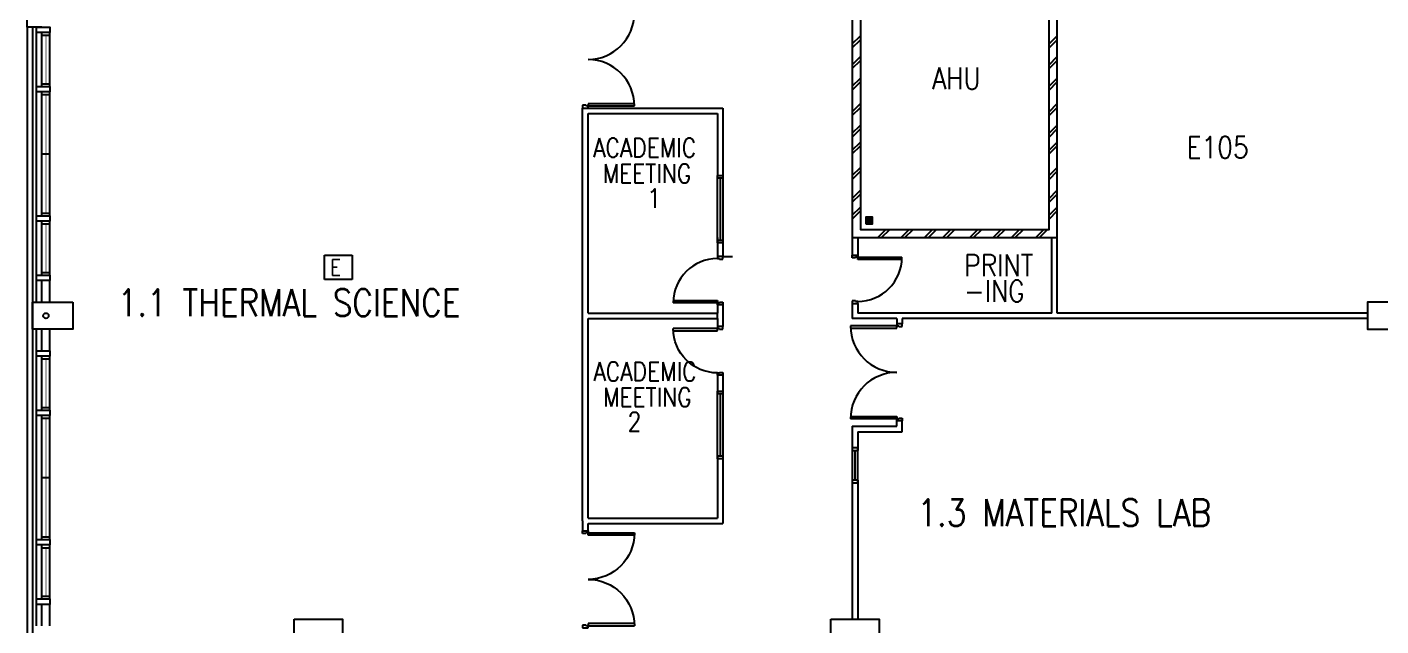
# Model space of a CAD drawing. Header units: feet. Extents: x 1625107 to 1747348, y -845223 to -759674.
# Drawn here: x 1625110 to 1650210, y -802174 to -791074 of the extents above; entities that cross this region are included whole.
import ezdxf

# ---------------------------------------------------------------- set-up
doc = ezdxf.new("R2010")
doc.units = ezdxf.units.FT
doc.header["$LTSCALE"] = 13
doc.header["$MEASUREMENT"] = 0
doc.linetypes.add('DIVIDE', pattern=[1.25, 0.5, -0.25, 0, -0.25, 0, -0.25])
doc.layers.get('0').update_dxf_attribs({"linetype": 'CONTINUOUS'})
for name, color, linetype in [('-EL & K', 10, 'CONTINUOUS'), ('COL', 3, 'CONTINUOUS'), ('DR', 7, 'CONTINUOUS'), ('FIT', 5, 'CONTINUOUS'), ('H', 1, 'CONTINUOUS'), ('hatch', 7, 'CONTINUOUS'), ('LINE', 7, 'CONTINUOUS'), ('partition', 7, 'CONTINUOUS'), ('PIPE', 5, 'DIVIDE'), ('RWDP', 145, 'CONTINUOUS'), ('stair', 7, 'CONTINUOUS'), ('T25', 7, 'CONTINUOUS'), ('T50', 4, 'CONTINUOUS'), ('WALL', 2, 'CONTINUOUS'), ('WIN', 5, 'CONTINUOUS'), ('WP', 50, 'DIVIDE')]:
    doc.layers.add(name, color=color, linetype=linetype)
doc.styles.add('E', font='ROMANS.SHX', dxfattribs={"width": 0.9})
doc.styles.add('ROMANS', font='romans')

# ---------------------------------------------------------------- blocks, each defined once
blk = doc.blocks.new('FG')
at = {"layer": 'LINE', "linetype": 'Continuous'}
for points in [[(0, 0), (50, 0), (50, 100), (0, 100)], [(600, 0), (650, 0), (650, 100), (600, 100)]]:
    blk.add_lwpolyline(points, close=True, dxfattribs=at)
at = {"layer": 'LINE', "color": 5, "linetype": 'Continuous'}
for points in [[(600, 100), (50, 100)], [(50, 0), (600, 0)]]:
    blk.add_lwpolyline(points, dxfattribs=at)
at = {"layer": 'LINE', "color": 1, "linetype": 'Continuous'}
blk.add_lwpolyline([(50, 50), (600, 50)], dxfattribs=at)
blk = doc.blocks.new('D1800-A')
at = {"layer": 'DR'}
for p, q in [((0, 0), (100, 0)), ((0, -50), (0, 0)), ((100, 0), (100, -40)), ((60, -50), (0, -50)), ((100, -40), (60, -40)), ((60, -40), (60, -50)), ((100, -40), (960, -40)), ((100, -80), (100, -40)), ((959, -80), (100, -80)), ((60, -1750), (0, -1750)), ((0, -1750), (0, -1800)), ((60, -1760), (60, -1750)), ((959, -1720), (100, -1720)), ((100, -1720), (100, -1760)), ((0, -1800), (100, -1800)), ((100, -1760), (60, -1760)), ((100, -1760), (960, -1760)), ((100, -1800), (100, -1760))]:
    blk.add_line(p, q, dxfattribs=at)
for centre, start, end in [((100, -40), 270.0001, 0), ((100, -1760), 0, 90)]:
    blk.add_arc(centre, 860, start, end, dxfattribs=at)
blk = doc.blocks.new('d900-1b1')
at = {"layer": 'DR'}
for p, q in [((40, 100), (40, 920)), ((80, 919), (80, 100)), ((0, 0), (0, 100)), ((0, 100), (40, 100)), ((50, 0), (0, 0)), ((80, 100), (40, 100)), ((40, 100), (40, 60)), ((40, 60), (50, 60)), ((50, 60), (50, 0)), ((860, 60), (850, 60)), ((850, 60), (850, 0)), ((850, 0), (900, 0)), ((860, 100), (860, 60)), ((900, 100), (860, 100)), ((900, 0), (900, 100))]:
    blk.add_line(p, q, dxfattribs=at)
blk.add_arc((40, 100), 820, 0, 90, dxfattribs=at)
blk = doc.blocks.new('FD2')
at = {"layer": 'LINE', "linetype": 'Continuous'}
for points in [[(100, 1200), (100, 1250), (0, 1250), (0, 1200)], [(100, 0), (100, 50), (0, 50), (0, 0)]]:
    blk.add_lwpolyline(points, close=True, dxfattribs=at)
at = {"layer": 'LINE', "color": 5, "linetype": 'Continuous'}
for points in [[(0, 1200), (0, 50)], [(100, 50), (100, 1200)]]:
    blk.add_lwpolyline(points, dxfattribs=at)
at = {"layer": 'LINE', "color": 1, "linetype": 'Continuous'}
blk.add_lwpolyline([(50, 50), (50, 1200)], dxfattribs=at)
blk = doc.blocks.new('FG2')
at = {"layer": 'LINE', "linetype": 'Continuous', "xscale": -1, "rotation": 180}
blk.add_blockref('FD2', (0, 0), dxfattribs=at)
blk = doc.blocks.new('100FT')
at = {"layer": 'PIPE', "linetype": 'Continuous'}
blk.add_circle((0, 0), 50, dxfattribs=at)
at = {"layer": 'WP', "linetype": 'Continuous'}
for p, q in [((-37, 34), (37, 34)), ((-50, -3), (50, -3)), ((-34, -37), (34, -37))]:
    blk.add_line(p, q, dxfattribs=at)
blk = doc.blocks.new('A$C7CE3714C')
at = {"layer": 'FIT'}
blk.add_lwpolyline([(0, 0), (126, 0), (126, 126), (0, 126)], close=True, dxfattribs=at)
at = {"layer": 'FIT', "xscale": -1}
blk.add_blockref('100FT', (63, 66), dxfattribs=at)

msp = doc.modelspace()

# ---------------------------------------------------------------- linework, layer by layer
at = {"layer": '-EL & K', "color": 0}
for p, q in [((1630622.9, -795750.7), (1630622.9, -795303.6)), ((1630622.9, -795303.6), (1631136.9, -795303.6)), ((1631136.9, -795303.6), (1631136.9, -795750.7)), ((1631136.9, -795750.7), (1630622.9, -795750.7))]:
    msp.add_line(p, q, dxfattribs=at)
at = {"color": 0}
for p, q in [((1625110.2, -791074.1), (1625110.2, -837750.1)), ((1625285.2, -796174.1), (1625285.2, -791074.1)), ((1641235.2, -796474.1), (1641235.2, -796572.2)), ((1641335.2, -796474.1), (1641335.2, -796574.1)), ((1625285.2, -802174.1), (1625285.2, -796674.1)), ((1641235.2, -798474.1), (1641235.2, -798376)), ((1641335.2, -798574.1), (1641335.2, -798374.1)), ((1641335.2, -798574.1), (1641335.2, -798374.1))]:
    msp.add_line(p, q, dxfattribs=at)
at = {"layer": 'COL', "color": 0}
for points in [[(1625960.2, -796174.1), (1625960.2, -796674.1), (1625210.2, -796674.1), (1625210.2, -796174.1)], [(1650710.2, -796174.1), (1649960.2, -796174.1), (1649960.2, -796674.1), (1650710.2, -796674.1)], [(1630060.2, -802049.1), (1630960.2, -802049.1), (1630960.2, -802799.1), (1630060.2, -802799.1)], [(1640010.2, -802049.1), (1640910.2, -802049.1), (1640910.2, -802799.1), (1640010.2, -802799.1)]]:
    msp.add_lwpolyline(points, close=True, dxfattribs=at)
at = {"layer": 'H', "color": 0}
for p, q in [((1640410.2, -791387), (1640560.2, -791237)), ((1640410.2, -791457.8), (1640560.2, -791307.8)), ((1644060.2, -791387), (1644210.2, -791237)), ((1644060.2, -791457.8), (1644210.2, -791307.8)), ((1640410.2, -791771.3), (1640560.2, -791621.3)), ((1644060.2, -791771.3), (1644210.2, -791621.3)), ((1640410.2, -791842), (1640560.2, -791692)), ((1644060.2, -791842), (1644210.2, -791692)), ((1640410.2, -792171.3), (1640560.2, -792021.3)), ((1640410.2, -792242), (1640560.2, -792092)), ((1644060.2, -792171.3), (1644210.2, -792021.3)), ((1644060.2, -792242), (1644210.2, -792092)), ((1640410.2, -792642), (1640560.2, -792492)), ((1640410.2, -792712.7), (1640560.2, -792562.7)), ((1644060.2, -792642), (1644210.2, -792492)), ((1644060.2, -792712.7), (1644210.2, -792562.7)), ((1640410.2, -793042), (1640560.2, -792892)), ((1644060.2, -793042), (1644210.2, -792892)), ((1640410.2, -793112.7), (1640560.2, -792962.7)), ((1644060.2, -793112.7), (1644210.2, -792962.7)), ((1640410.2, -793355.4), (1640560.2, -793205.4)), ((1640410.2, -793426.1), (1640560.2, -793276.1)), ((1644060.2, -793355.4), (1644210.2, -793205.4)), ((1644060.2, -793426.1), (1644210.2, -793276.1)), ((1640410.2, -793826.1), (1640560.2, -793676.1)), ((1640410.2, -793896.8), (1640560.2, -793746.8)), ((1644060.2, -793826.1), (1644210.2, -793676.1)), ((1644060.2, -793896.8), (1644210.2, -793746.8)), ((1640410.2, -794248.8), (1640560.2, -794098.8)), ((1644060.2, -794248.8), (1644210.2, -794098.8)), ((1640410.2, -794319.6), (1640560.2, -794169.6)), ((1640410.2, -794562.3), (1640560.2, -794412.3)), ((1644060.2, -794319.6), (1644210.2, -794169.6)), ((1644060.2, -794562.3), (1644210.2, -794412.3)), ((1640410.2, -794633), (1640560.2, -794483)), ((1644060.2, -794633), (1644210.2, -794483))]:
    msp.add_line(p, q, dxfattribs=at)
at = {"layer": 'hatch', "color": 0}
for p, q in [((1640880.9, -794974.1), (1641030.9, -794824.1)), ((1640952.5, -794974.1), (1641102.5, -794824.1)), ((1641314.9, -794974.1), (1641464.9, -794824.1)), ((1641386.5, -794974.1), (1641536.5, -794824.1)), ((1641747.8, -794974.1), (1641897.8, -794824.1)), ((1641819.4, -794974.1), (1641969.4, -794824.1)), ((1642088.6, -794974.1), (1642238.6, -794824.1)), ((1642160.2, -794974.1), (1642310.2, -794824.1)), ((1642586.8, -794974.1), (1642736.8, -794824.1)), ((1642658.5, -794974.1), (1642808.5, -794824.1)), ((1643019.8, -794974.1), (1643169.8, -794824.1)), ((1643091.4, -794974.1), (1643241.4, -794824.1)), ((1643360.5, -794974.1), (1643510.5, -794824.1)), ((1643432.2, -794974.1), (1643582.2, -794824.1)), ((1643809.5, -794974.1), (1643959.5, -794824.1)), ((1643881.1, -794974.1), (1644031.1, -794824.1))]:
    msp.add_line(p, q, dxfattribs=at)
at = {"layer": 'LINE', "color": 0}
for p, q in [((1625210.2, -791074.1), (1625210.2, -837774.1)), ((1638010.2, -795324.1), (1638185.8, -795324.1))]:
    msp.add_line(p, q, dxfattribs=at)
at = {"layer": 'partition', "color": 0}
for p, q in [((1635410.2, -796374.1), (1635410.2, -792574.1)), ((1635510.2, -792574.1), (1638010.2, -792574.1)), ((1635510.2, -792574.1), (1638010.2, -792574.1)), ((1635510.2, -792674.1), (1637910.2, -792674.1)), ((1635510.2, -796374.1), (1635510.2, -792674.1)), ((1640410.2, -794974.1), (1640410.2, -795299.8)), ((1640510.2, -794974.1), (1640510.2, -795299.8)), ((1644110.2, -796374.1), (1644110.2, -794977)), ((1644210.2, -796374.1), (1644210.2, -794977)), ((1635410.2, -800224.1), (1635410.2, -796374.1)), ((1635510.2, -796374.1), (1637910.2, -796374.1)), ((1640410.2, -796199.8), (1640410.2, -796474.1)), ((1640510.2, -796199.8), (1640510.2, -796374.1)), ((1644110.2, -796374.1), (1640510.2, -796374.1)), ((1649960.2, -796374.1), (1644210.2, -796374.1)), ((1635510.2, -800174.1), (1635510.2, -796474.1)), ((1635510.2, -796474.1), (1637910.2, -796474.1)), ((1641235.2, -796474.1), (1640410.2, -796474.1)), ((1649960.2, -796474.1), (1641335.2, -796474.1)), ((1640410.2, -798474.1), (1641235.2, -798474.1)), ((1640510.2, -798574.1), (1641335.2, -798574.1)), ((1635510.2, -800174.1), (1637910.2, -800174.1)), ((1635410.2, -800224.1), (1635410.2, -800411.6)), ((1635510.2, -800411.6), (1635510.2, -800274.1)), ((1635510.2, -800274.1), (1638010.2, -800274.1))]:
    msp.add_line(p, q, dxfattribs=at)
msp.add_lwpolyline([(1637910.2, -796474.1), (1637910.2, -796374.1)], dxfattribs=at)
at = {"layer": 'RWDP', "color": 0}
msp.add_circle((1625460.2, -796424.1), 50, dxfattribs=at)
at = {"layer": 'stair', "color": 0}
for p, q in [((1638010.2, -792574.1), (1638010.2, -793824.1)), ((1637910.2, -792674.1), (1637910.2, -793824.1)), ((1637910.2, -794974.1), (1637910.2, -795324.1)), ((1638010.2, -794974.1), (1638010.2, -795324.1)), ((1637910.2, -796224.1), (1637910.2, -796374.1)), ((1638010.2, -796224.1), (1638010.2, -796624.1)), ((1637910.2, -796474.1), (1637910.2, -796624.1)), ((1637910.2, -797524.1), (1637910.2, -797874.1)), ((1638010.2, -797524.1), (1638010.2, -797874.1)), ((1640410.2, -798474.1), (1640410.2, -798924.1)), ((1640510.2, -798574.1), (1640510.2, -798924.1)), ((1637910.2, -799024.1), (1637910.2, -800174.1)), ((1638010.2, -799024.1), (1638010.2, -800274.1)), ((1640410.2, -799474.1), (1640410.2, -802049.1)), ((1640510.2, -799474.1), (1640510.2, -802049.1))]:
    msp.add_line(p, q, dxfattribs=at)
at = {"layer": 'WALL', "color": 0}
for p, q in [((1625110.2, -791074.1), (1625110.2, -790074.1)), ((1625385.2, -791074.1), (1625110.2, -791074.1)), ((1625385.2, -796174.1), (1625385.2, -795774.1)), ((1625535.2, -796174.1), (1625535.2, -795774.1)), ((1625385.2, -797074.1), (1625385.2, -796674.1)), ((1625535.2, -797074.1), (1625535.2, -796674.1)), ((1625385.2, -802174.1), (1625385.2, -801774.1)), ((1625535.2, -802174.1), (1625535.2, -801774.1))]:
    msp.add_line(p, q, dxfattribs=at)
for points in [[(1640410.2, -790724.1), (1640410.2, -794974.1), (1644210.2, -794974.1), (1644210.2, -790174.1), (1642460.2, -790174.1)], [(1640560.2, -790724.1), (1640560.2, -794824.1), (1644060.2, -794824.1), (1644060.2, -790324.1), (1642460.2, -790324.1)]]:
    msp.add_lwpolyline(points, dxfattribs=at)
for points in [[(1625285.2, -791074.1), (1625535.2, -791074.1), (1625535.2, -791174.1), (1625285.2, -791174.1)], [(1625285.2, -792174.1), (1625535.2, -792174.1), (1625535.2, -792274.1), (1625285.2, -792274.1)], [(1625285.2, -794574.1), (1625535.2, -794574.1), (1625535.2, -794674.1), (1625285.2, -794674.1)], [(1625285.2, -795674.1), (1625535.2, -795674.1), (1625535.2, -795774.1), (1625285.2, -795774.1)], [(1625285.2, -797074.1), (1625535.2, -797074.1), (1625535.2, -797174.1), (1625285.2, -797174.1)], [(1625285.2, -798174.1), (1625535.2, -798174.1), (1625535.2, -798274.1), (1625285.2, -798274.1)], [(1625285.2, -800574.1), (1625535.2, -800574.1), (1625535.2, -800674.1), (1625285.2, -800674.1)], [(1625285.2, -801674.1), (1625535.2, -801674.1), (1625535.2, -801774.1), (1625285.2, -801774.1)]]:
    msp.add_lwpolyline(points, close=True, dxfattribs=at)
at = {"layer": 'WIN', "color": 0}
for p, q in [((1625385.2, -792174.1), (1625385.2, -791174.1)), ((1625385.2, -791224.1), (1625535.2, -791224.1)), ((1625535.2, -792174.1), (1625535.2, -791174.1)), ((1625385.2, -792124.1), (1625535.2, -792124.1)), ((1625385.2, -794574.1), (1625385.2, -792274.1)), ((1625385.2, -792324.1), (1625535.2, -792324.1)), ((1625535.2, -794574.1), (1625535.2, -792274.1)), ((1625385.2, -793424.1), (1625535.2, -793424.1)), ((1625385.2, -794524.1), (1625535.2, -794524.1)), ((1625385.2, -795674.1), (1625385.2, -794674.1)), ((1625385.2, -794724.1), (1625535.2, -794724.1)), ((1625535.2, -795674.1), (1625535.2, -794674.1)), ((1625385.2, -795624.1), (1625535.2, -795624.1)), ((1625385.2, -798174.1), (1625385.2, -797174.1)), ((1625535.2, -798174.1), (1625535.2, -797174.1)), ((1625385.2, -797224.1), (1625535.2, -797224.1)), ((1625385.2, -798124.1), (1625535.2, -798124.1)), ((1625385.2, -800574.1), (1625385.2, -798274.1)), ((1625385.2, -798324.1), (1625535.2, -798324.1)), ((1625535.2, -800574.1), (1625535.2, -798274.1)), ((1625385.2, -799424.1), (1625535.2, -799424.1)), ((1625385.2, -800524.1), (1625535.2, -800524.1)), ((1625385.2, -801674.1), (1625385.2, -800674.1)), ((1625535.2, -801674.1), (1625535.2, -800674.1)), ((1625385.2, -800724.1), (1625535.2, -800724.1)), ((1625385.2, -801624.1), (1625535.2, -801624.1))]:
    msp.add_line(p, q, dxfattribs=at)
at = {"layer": 'WIN', "color": 0, "const_width": 10, "flags": 128}
for points in [[(1625460.2, -792124.1), (1625460.2, -791224.1)], [(1625460.2, -794524.1), (1625460.2, -792324.1)], [(1625460.2, -794724.1), (1625460.2, -795624.1)], [(1625460.2, -798124.1), (1625460.2, -797224.1)], [(1625460.2, -800524.1), (1625460.2, -798324.1)], [(1625460.2, -800724.1), (1625460.2, -801624.1)]]:
    msp.add_lwpolyline(points, dxfattribs=at)

# ---------------------------------------------------------------- block references
at = {"layer": 'DR', "color": 0}
for p, rotation in [((1638010.2, -796224.1), 89.99999997331958), ((1640410.2, -795299.8), 269.9999999733196)]:
    msp.add_blockref('d900-1b1', p, dxfattribs=dict(at, rotation=rotation))
at = {"layer": 'DR', "color": 0, "xscale": -1, "rotation": 90.00000002668041}
msp.add_blockref('d900-1b1', (1638010.2, -796624.1), dxfattribs=at)
at = {"layer": 'LINE', "color": 0}
for p in [(1637910.2, -793824.1), (1637910.2, -797824.1)]:
    msp.add_blockref('FG2', p, dxfattribs=at)
at = {"layer": 'LINE', "color": 0, "rotation": 90}
msp.add_blockref('FG', (1640510.2, -799524.1), dxfattribs=at)
at = {"layer": 'stair', "color": 0}
msp.add_blockref('D1800-A', (1635410.2, -790774.1), dxfattribs=at)
at = {"layer": 'stair', "color": 0, "rotation": 180}
msp.add_blockref('D1800-A', (1641335.2, -798374.1), dxfattribs=at)
at = {"layer": 'stair', "color": 0, "xscale": -1, "rotation": 180}
msp.add_blockref('D1800-A', (1635410.2, -802211.6), dxfattribs=at)
at = {"layer": 'T25', "color": 0}
msp.add_blockref('A$C7CE3714C', (1640660.2, -794724.1), dxfattribs=at)

# ---------------------------------------------------------------- texts
at = {"layer": '-EL & K', "color": 0, "style": 'E', "width": 0.8}
msp.add_text('E', height=300, dxfattribs=at).set_placement((1630734.4, -795680.7))
at = {"layer": 'T50', "color": 0, "style": 'ROMANS', "width": 0.85}
for s, height, p in [('AHU', 400, (1641887.5, -792224.1)), ('ACADEMIC', 350, (1635602.6, -793485.9)), ('E105', 400, (1646607.8, -793502)), ('MEETING', 350, (1635780.9, -793962.7)), ('1', 350, (1636605.8, -794423.6)), ('PRINT', 400, (1642483.4, -795689.8)), ('-ING', 400, (1642483.4, -796168.1)), ('1.1 THERMAL SCIENCE', 500, (1626788, -796434.6)), ('ACADEMIC', 350, (1635609.2, -797632.8)), ('MEETING', 350, (1635787.5, -798109.6)), ('2', 350, (1636244, -798562.4)), ('1.3 MATERIALS LAB', 500, (1641614.1, -800323.3))]:
    msp.add_text(s, height=height, dxfattribs=at).set_placement(p)

doc.saveas('drawing.dxf')
